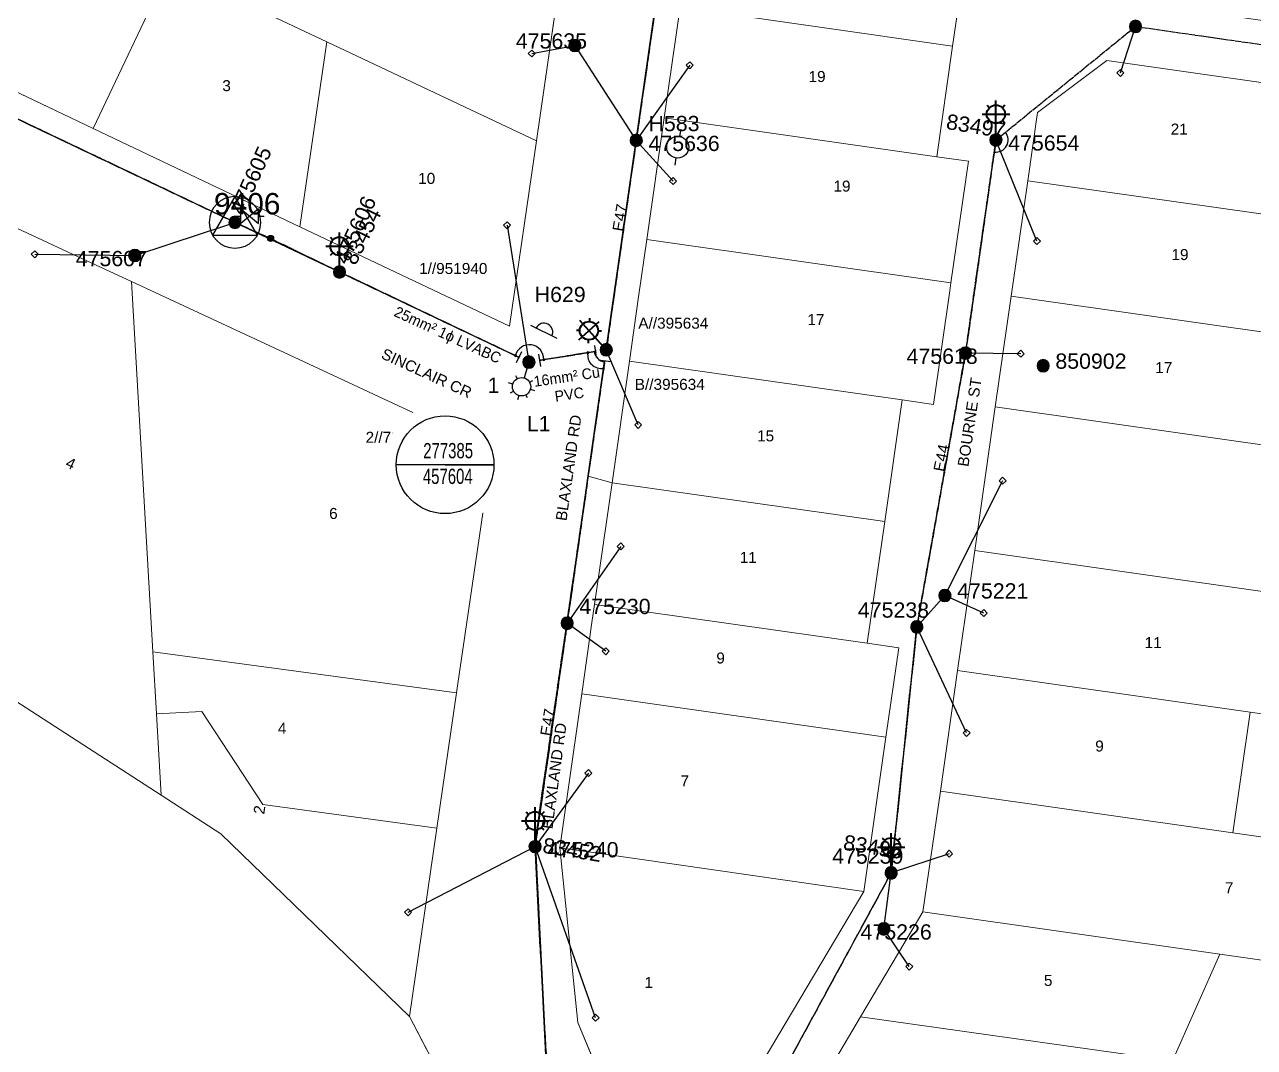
# Model space of a CAD drawing. Header units: metres. Extents: x 255732 to 259619, y 6266370 to 6267655.
# Drawn here: x 256740.3 to 256941.6, y 6267166.9 to 6267334.3 of the extents above; entities that cross this region are included whole.
import ezdxf
from ezdxf.enums import TextEntityAlignment as Align

# ---------------------------------------------------------------- set-up
doc = ezdxf.new("R2010")
doc.units = ezdxf.units.M
doc.linetypes.add('Cable Exist OH', pattern=[1, 1, 0])
doc.layers.get('0').update_dxf_attribs({"color": 6})
for name, color, linetype, lineweight in [('Cadastre Land Parcels_SP_EXT', 9, 'Continuous', 5), ('Cadastre Road Names_SP_HV_LV_SL_EXT', 9, 'Continuous', 5), ('Cadastre Roads_SP_EXT', 9, 'Continuous', 5)]:
    doc.layers.add(name, color=color, linetype=linetype, lineweight=lineweight)
for name, color, linetype in [('Equip_LV_EXT', 7, 'Continuous'), ('Equip_SP_HV_EXT', 7, 'Continuous'), ('Equip_SP_SL_EXT', 7, 'Continuous'), ('Equip_SP_SL_NEW', 2, 'Continuous'), ('Mains_HV_EXT', 7, 'Continuous'), ('Mains_LV_EXT', 7, 'Continuous'), ('Mains_SL_EXT', 7, 'Continuous'), ('Mains_SL_NEW', 2, 'Continuous'), ('Mains_SL_NEW_Hardwired', 2, 'Continuous'), ('Notes_SL_MISC', 7, 'Continuous'), ('OH_Details_SP_MISC', 7, 'Continuous'), ('Services_SP_EXT', 7, 'Continuous'), ('Sub_SP_TR_HV_LV_EXT', 7, 'Continuous'), ('SupportsOH_SP_TR_HV_LV_SL_EXT', 7, 'Continuous')]:
    doc.layers.add(name, color=color, linetype=linetype)
doc.layers.get('0').freeze()
doc.styles.add('iecARIAL', font='arial.ttf', dxfattribs={"height": 2})
doc.styles.add('POLE_LABEL', font='arial.ttf')
doc.styles.add('SL_LABEL', font='arial.ttf')
doc.styles.get("Standard").update_dxf_attribs({"font": 'arial.ttf'})

# ---------------------------------------------------------------- blocks, each defined once
blk = doc.blocks.new('SUB_POLE_EXT')
blk.add_wipeout([(0, 4.22), (0.42, 4.2), (0.83, 4.14), (1.21, 4.05), (1.62, 3.9), (1.99, 3.72), (2.35, 3.51), (2.68, 3.26), (2.99, 2.99), (3.28, 2.66), (3.52, 2.34), (3.76, 1.92), (3.9, 1.62), (4.04, 1.23), (4.18, 0.63), (4.22, 0), (4.18, -0.61), (4.06, -1.15), (3.9, -1.62), (3.58, -2.24), (3.22, -2.73), (2.97, -3.01), (2.68, -3.26), (2.36, -3.5), (2, -3.72), (1.64, -3.89), (1.25, -4.03), (0.82, -4.14), (0.42, -4.2), (0, -4.22), (-0.41, -4.2), (-0.8, -4.15), (-1.21, -4.05), (-1.62, -3.9), (-1.99, -3.73), (-2.35, -3.51), (-2.68, -3.26), (-2.96, -3.02), (-3.23, -2.72), (-3.51, -2.35), (-3.71, -2.01), (-3.91, -1.6), (-4.05, -1.21), (-4.16, -0.76), (-4.22, -0.14), (-4.21, 0.39), (-4.14, 0.83), (-4.03, 1.27), (-3.9, 1.63), (-3.71, 2.02), (-3.5, 2.37), (-3.28, 2.67), (-2.99, 2.99), (-2.68, 3.27), (-2.33, 3.52), (-1.98, 3.73), (-1.63, 3.9), (-1.2, 4.05), (-0.78, 4.15), (-0.4, 4.21)])
blk.add_line((2.16, 0.48), (2.16, 0.48, 0))
blk.add_lwpolyline([(-4.22, 0, 1), (4.22, 0, 1)], format="xyb", close=True)
blk.add_lwpolyline([(2.14, 0.52), (0, 4.22), (-3.66, -2.11), (3.66, -2.11)], close=True)
for tag, height, flags, p in [('ASSET_NUM', 3.5, 8, (2, 2)), ('STREET_CODE', 0.2, 9, (1.5, 0)), ('CONSTRUCTED_VOLTAGE', 0.2, 9, (1.5, -0.2)), ('OPERATING_VOLTAGE', 0.2, 9, (1.5, -0.6)), ('OPERATED_BY', 0.2, 9, (1.5, -0.8)), ('ORIENTATION', 0.2, 9, (1.5, -1.2)), ('OWNED_BY', 0.2, 9, (1.5, -1.4)), ('SECONDARY_VOLTAGE', 0.2, 9, (1.5, -1.6)), ('STATE', 0.2, 9, (1.5, -1.8)), ('SUBSTATION_TYPE', 0.2, 9, (1.5, -2)), ('NO_PHASES', 0.2, 9, (1.5, -0.4)), ('MAINTAINED_BY', 0.2, 9, (1.5, -1)), ('STREETNAME', 0.2, 9, (1.5, -2.8)), ('SUBURB', 0.2, 9, (1.5, -3)), ('Z', 0.2, 1, (1.5, -3.4)), ('USAGE', 0.2, 9, (1.5, -2.2)), ('LEGEND', 0.2, 9, (1.5, -2.4)), ('LOCATION', 0.2, 9, (1.5, -2.6)), ('NOTES', 0.2, 9, (1.5, -3.2))]:
    blk.add_attdef(tag, text='', height=height, dxfattribs=dict(flags=flags)).set_placement(p, align=Align.MIDDLE_LEFT)
blk = doc.blocks.new('LV_OH_LINKS_DISTFUSE_EXT')
for p, q in [((0, 0), (0.96, 0)), ((3.84, 0), (4.8, 0))]:
    blk.add_line(p, q)
blk.add_lwpolyline([(3.84, -1.2), (3.84, 1.2), (0.96, -1.2), (0.96, 1.2)], close=True)
at = {"flags": 9}
for tag, p in [('ACTUAL_STATUS', (0, 0)), ('CONSTRUCTED_VOLTAGE', (0, -0.2)), ('OPERATING_VOLTAGE', (0, -0.6)), ('ORIENTATION', (0, -0.8)), ('OWNED_BY', (0, -1)), ('STATE', (0, -1.2)), ('SWITCH_TYPE', (0, -1.4)), ('NO_PHASES', (0, -0.4)), ('USAGE', (0, -1.6)), ('NOTES', (0, -1.8))]:
    blk.add_attdef(tag, text='', height=0.2, dxfattribs=at).set_placement(p, align=Align.MIDDLE_LEFT)
at = {"flags": 1}
blk.add_attdef('Z', (0, 0), '', height=0.2, dxfattribs=at)
blk = doc.blocks.new('SL_LANTERN_EXT')
at = {"lineweight": 40}
for p, q in [((0, 1.97), (0, 6.47)), ((-2.25, 4.22), (2.25, 4.22)), ((-1.46, 5.68), (-1.06, 5.28)), ((1.46, 5.68), (1.06, 5.28)), ((-1.46, 2.76), (-1.06, 3.16)), ((0, 0), (0, 2.72)), ((1.46, 2.76), (1.06, 3.16))]:
    blk.add_line(p, q, dxfattribs=at)
blk.add_circle((0, 4.22), 1.5, dxfattribs=at)
at = {"style": 'iecARIAL', "flags": 8}
blk.add_attdef('ASSET_NUM', (1.5, 1.5), '', height=2.5, dxfattribs=at)
for tag, p, height, flags in [('OPERATING_VOLTAGE', (0.98, -1.65), 0.2, 9), ('ORIENTATION', (0.98, -1.85), 0.2, 9), ('OWNED_BY', (0.98, -2.05), 0.2, 9), ('CONSTRUCTED_VOLTAGE', (0.98, -0.65), 0.2, 9), ('CONTROL_TYPE', (0.98, -0.85), 0.2, 9), ('LANTERN_PURPOSE', (0.98, -1.05), 0.2, 9), ('LANTERN_TYPE', (0.98, -1.25), 0.2, 9), ('NO_PHASES', (0.98, -1.45), 0.2, 9), ('LNUMBER', (2.18, -3.25), 2.5, 8), ('STATE', (0.98, -2.25), 0.2, 9), ('USAGE', (0.98, -2.45), 0.2, 9), ('CEXIST', (0.98, -2.65), 0.2, 9), ('CNEW', (0.98, -2.85), 0.2, 9), ('CNUMBER', (0.98, -3.05), 0.2, 9), ('CREMOVE', (0.98, -3.25), 0.2, 9), ('CREPLACE', (0.98, -3.45), 0.2, 9), ('LKINGHEIGHT', (0.98, -3.65), 0.2, 9), ('LBRACKET', (0.98, -3.85), 0.2, 9), ('LBRACKETVOCAB', (0.98, -4.05), 0.2, 9), ('LCATEGORY', (0.98, -4.25), 0.2, 9), ('LCHARGE1', (0.98, -4.45), 0.2, 9), ('LCHARGE1PERCENT', (0.98, -4.65), 0.2, 9), ('LCHARGE2', (0.98, -4.85), 0.2, 9), ('LCHARGE2PERCENT', (0.98, -5.05), 0.2, 9), ('LCHARGE3', (0.98, -5.25), 0.2, 9), ('LCHARGE3PERCENT', (0.98, -5.45), 0.2, 9), ('LEXIST', (0.98, -5.65), 0.2, 9), ('LLAMP', (0.98, -5.85), 0.2, 9), ('LLAMPVOCAB', (0.98, -6.05), 0.2, 9), ('LMAST', (0.98, -6.25), 0.2, 9), ('LMASTVOCAB', (0.98, -6.45), 0.2, 9), ('LNEW', (0.98, -6.65), 0.2, 9), ('LANTNUMBER', (0.98, -6.85), 0.2, 9), ('LOUTREACH', (0.98, -7.25), 0.2, 9), ('LOUTREACHVOCAB', (0.98, -7.45), 0.2, 9), ('LRATECODE', (0.98, -7.65), 0.2, 9), ('LREMOVE', (0.98, -7.85), 0.2, 9), ('LREPLACE', (0.98, -8.05), 0.2, 9), ('STREETNAME', (0.98, -9.25), 0.2, 9), ('SUBURB', (0.98, -9.45), 0.2, 1), ('LTYPE', (0.98, -8.25), 0.2, 9), ('LTYPEVOCAB', (0.98, -8.45), 0.2, 9), ('LEGEND', (0.98, -8.65), 0.2, 9), ('LOCATION', (0.98, -8.85), 0.2, 9), ('NOTES', (0.98, -9.05), 0.2, 9)]:
    blk.add_attdef(tag, p, '', height=height, dxfattribs=dict(flags=flags))
blk = doc.blocks.new('CCP_EXT')
at = {"flags": 9}
for tag, p in [('STATE', (0, -1.8)), ('NOTES', (0, -2))]:
    blk.add_attdef(tag, text='', height=0.2, dxfattribs=at).set_placement(p, align=Align.MIDDLE_LEFT)
blk.add_wipeout([(0, 0.57), (0.57, 0), (0, -0.57), (-0.57, 0)])
blk.add_lwpolyline([(-0.57, 0), (0, 0.57), (0.57, 0), (0, -0.57), (-0.57, 0)])
at = {"flags": 1}
blk.add_attdef('Z', (0, 0), '', height=0.2, dxfattribs=at)
at = {"flags": 9}
for tag, p in [('CCP_TYPE', (0, 0)), ('CONSTRUCTED_VOLTAGE', (0, -0.2)), ('OPERATING_VOLTAGE', (0, -0.6)), ('ORIENTATION', (0, -0.8)), ('OWNED_BY', (0, -1)), ('NO_PHASES', (0, -0.4)), ('USAGE', (0, -1.2)), ('LEGEND', (0, -1.4)), ('LIFE_SUPPORT', (0, -1.6))]:
    blk.add_attdef(tag, text='', height=0.2, dxfattribs=at).set_placement(p, align=Align.MIDDLE_LEFT)
blk = doc.blocks.new('POLE_EXT')
blk.add_hatch(color=256).paths.add_polyline_path([(-1, 0, 1), (1, 0, 1)])
blk.add_lwpolyline([(-1, 0, 1), (1, 0, 1)], format="xyb", close=True)
for tag, height, flags, p in [('pNumber', 2.5, 8, (-17.84, 2.07)), ('OWNED_BY', 0.2, 9, (1.35, -0.4)), ('SPECIAL_USE', 0.2, 9, (1.35, -0.8)), ('STATE', 0.2, 9, (1.35, -1)), ('cLV', 0.2, 9, (1.35, -1.4)), ('hDepth', 0.2, 9, (1.35, -1.6)), ('hDia', 0.2, 9, (1.35, -1.8)), ('cHV', 0.2, 9, (1.35, -2)), ('PARENT', 0.2, 9, (1.35, -0.6)), ('USAGE', 0.2, 9, (1.35, -1.2)), ('cLinedev', 0.2, 9, (1.35, -3.4)), ('pExisting', 0.2, 9, (1.35, -3.8)), ('LBRACKET', 0.2, 9, (1.35, -2.2)), ('LExisting', 0.2, 9, (1.35, -2.4)), ('LANTNUMBER', 0.2, 9, (1.35, -2.6)), ('LOther', 0.2, 9, (1.35, -2.8)), ('LRemove', 0.2, 9, (1.35, -3)), ('LEGEND', 0.2, 9, (1.35, -3.2)), ('LOCATION', 0.2, 9, (1.35, -3.6)), ('PFNUMBER', 0.2, 9, (1.35, -4)), ('pFooting', 0.2, 9, (1.35, -4.4)), ('pNew', 0.2, 9, (1.35, -4.6)), ('pRelocate', 0.2, 9, (1.35, -5)), ('pRemove', 0.2, 9, (1.35, -5.2)), ('pReplace', 0.2, 9, (1.35, -5.4)), ('pStay', 0.2, 9, (1.35, -5.6)), ('pType', 0.2, 9, (1.35, -5.8)), ('cspan', 0.2, 9, (1.35, -6)), ('NEWPFNUMBER', 0.2, 9, (1.35, -4.2)), ('STREETNAME', 0.2, 9, (1.35, -6.2)), ('SUBURB', 0.2, 9, (1.35, -6.4)), ('OPERATED_BY', 0.2, 9, (1.36, -7.01)), ('NOTES', 0.2, 9, (1.35, -6.6)), ('MAINTAINED_BY', 0.2, 9, (1.36, -6.81))]:
    blk.add_attdef(tag, text='', height=height, dxfattribs=dict(flags=flags)).set_placement(p, align=Align.MIDDLE_LEFT)
at = {"style": 'POLE_LABEL'}
for tag, height, flags, p in [('ASSET_NUM', 2.5, 8, (2, 2)), ('STRUCTURE_PLANT_NUMBER', 0.2, 9, (1.35, 0.03)), ('STREET_CODE', 0.2, 9, (1.35, -0.2))]:
    blk.add_attdef(tag, text='', height=height, dxfattribs=dict(at, flags=flags)).set_placement(p, align=Align.MIDDLE_LEFT)
at = {"flags": 1}
blk.add_attdef('Z', (1.35, -7.33), '', height=0.2, dxfattribs=at)
blk = doc.blocks.new('HV_USL_CLOSED_EXT')
blk.add_line((2.4, 5.5), (-2.4, 5.5))
blk.add_lwpolyline([(1.44, 5.5, 0.414214), (0, 6.94, 0.414214), (-1.44, 5.5)], format="xyb")
for tag, height, flags, p in [('ASSET_NUM', 2.5, 8, (2, 2)), ('STREET_CODE', 0.2, 9, (1.5, 0)), ('ACTUAL_STATUS', 0.2, 9, (1.5, -0.2)), ('CONSTRUCTED_VOLTAGE', 0.2, 9, (1.5, -0.4)), ('OPERATING_VOLTAGE', 0.2, 9, (1.5, -0.8)), ('ORIENTATION', 0.2, 9, (1.5, -1)), ('OWNED_BY', 0.2, 9, (1.5, -1.2)), ('OPERATED_BY', 0.2, 9, (1.5, -1.4)), ('STATE', 0.2, 9, (1.5, -1.8)), ('SWITCH_TYPE', 0.2, 9, (1.5, -2)), ('NO_PHASES', 0.2, 9, (1.5, -0.6)), ('MAINTAINED_BY', 0.2, 9, (1.5, -1.6)), ('STREETNAME', 0.2, 9, (1.5, -2.8)), ('SUBURB', 0.2, 9, (1.5, -3)), ('Z', 0.2, 1, (1.5, -3.6)), ('USAGE', 0.2, 9, (1.5, -2.2)), ('LEGEND', 0.2, 9, (1.5, -2.4)), ('LOCATION', 0.2, 9, (1.5, -2.6)), ('NOTES', 0.2, 9, (1.5, -3.2)), ('LABEL_ALIGNMENT', 0.2, 9, (1.5, -3.4))]:
    blk.add_attdef(tag, text='', height=height, dxfattribs=dict(flags=flags)).set_placement(p, align=Align.MIDDLE_LEFT)
blk = doc.blocks.new('HV_ABS_OPEN_EXT')
for p, q in [((-3, 6.87), (-1.8, 6.87)), ((1.8, 6.87), (3, 6.87))]:
    blk.add_line(p, q)
blk.add_circle((0, 6.87), 1.8)
for tag, height, flags, p in [('ASSET_NUM', 2.5, 8, (2, 2)), ('STREET_CODE', 0.2, 9, (1.5, 0)), ('ACTUAL_STATUS', 0.2, 9, (1.5, -0.2)), ('CONSTRUCTED_VOLTAGE', 0.2, 9, (1.5, -0.4)), ('OPERATING_VOLTAGE', 0.2, 9, (1.5, -0.8)), ('ORIENTATION', 0.2, 9, (1.5, -1)), ('OWNED_BY', 0.2, 9, (1.5, -1.2)), ('STATE', 0.2, 9, (1.5, -1.4)), ('SWITCH_TYPE', 0.2, 9, (1.5, -1.6)), ('NO_PHASES', 0.2, 9, (1.5, -0.6)), ('USAGE', 0.2, 9, (1.5, -1.8)), ('LEGEND', 0.2, 9, (1.5, -2)), ('STREETNAME', 0.2, 9, (1.5, -2.4)), ('SUBURB', 0.2, 9, (1.5, -2.6)), ('OPERATED_BY', 0.2, 9, (1.5, -3.2)), ('Z', 0.2, 1, (1.5, -3.6)), ('LOCATION', 0.2, 9, (1.5, -2.2)), ('NOTES', 0.2, 9, (1.5, -2.8)), ('MAINTAINED_BY', 0.2, 9, (1.5, -3)), ('LABEL_ALIGNMENT', 0.2, 9, (1.5, -3.4))]:
    blk.add_attdef(tag, text='', height=height, dxfattribs=dict(flags=flags)).set_placement(p, align=Align.MIDDLE_LEFT)
blk = doc.blocks.new('CONNECTOR_NODE_EXT')
h = blk.add_hatch(color=256)
edge = h.paths.add_edge_path()
edge.add_arc((0, 0), 0.5, 0, 360)
blk.add_circle((0, 0), 0.5)
at = {"flags": 1}
blk.add_attdef('Z', (0, 0), '', height=0.2, dxfattribs=at)
at = {"flags": 9}
for tag, p in [('CONNECTOR_TYPE', (0, 0)), ('CONSTRUCTED_VOLTAGE', (0, -0.2)), ('OPERATING_VOLTAGE', (0, -0.6)), ('ORIENTATION', (0, -0.8)), ('SUBTYPE', (0, -1)), ('NO_PHASES', (0, -0.4)), ('USAGE', (0, -1.2)), ('NOTES', (0, -1.4))]:
    blk.add_attdef(tag, text='', height=0.2, dxfattribs=at).set_placement(p, align=Align.MIDDLE_LEFT)
blk = doc.blocks.new('SL_LANTERN_NEW')
blk.add_line((0, 0), (0, 0))
for tag, p, flags in [('Z', (0, 0), 1), ('OPERATED_BY', (0, -9.61), 9)]:
    blk.add_attdef(tag, p, '', height=0.2, dxfattribs=dict(flags=flags))
at = {"style": 'SL_LABEL', "flags": 9}
blk.add_attdef('STREET_CODE', text='', height=0.2, dxfattribs=at).set_placement((0, -0.2), align=Align.MIDDLE_LEFT)
for tag, height, flags, p in [('CONSTRUCTED_VOLTAGE', 0.2, 9, (0, -0.4)), ('CONTROL_TYPE', 0.2, 9, (0, -0.6)), ('OPERATING_VOLTAGE', 0.2, 9, (0, -1.4)), ('ORIENTATION', 0.2, 9, (0, -1.6)), ('OWNED_BY', 0.2, 9, (0, -1.8)), ('STATE', 0.2, 9, (0, -2)), ('LANTERN_PURPOSE', 0.2, 9, (0, -0.8)), ('LANTERN_TYPE', 0.2, 9, (0, -1)), ('NO_PHASES', 0.2, 9, (0, -1.2)), ('LNUMBER', 2.5, 8, (1.2, -2.8)), ('CEXIST', 0.2, 9, (0, -2.4)), ('CNEW', 0.2, 9, (0, -2.6)), ('CNUMBER', 0.2, 9, (0, -2.8)), ('CREMOVE', 0.2, 9, (0, -3)), ('CREPLACE', 0.2, 9, (0, -3.2)), ('USAGE', 0.2, 9, (0, -2.2)), ('LKINGHEIGHT', 0.2, 9, (0, -3.4)), ('LBRACKET', 0.2, 9, (0, -3.6)), ('LBRACKETVOCAB', 0.2, 9, (0, -3.8)), ('LCATEGORY', 0.2, 9, (0, -4)), ('LCHARGE1', 0.2, 9, (0, -4.2)), ('LCHARGE1PERCENT', 0.2, 9, (0, -4.4)), ('LCHARGE2', 0.2, 9, (0, -4.6)), ('LCHARGE2PERCENT', 0.2, 9, (0, -4.8)), ('LCHARGE3', 0.2, 9, (0, -5)), ('LCHARGE3PERCENT', 0.2, 9, (0, -5.2)), ('LEXIST', 0.2, 9, (0, -5.4)), ('LLAMP', 0.2, 9, (0, -5.6)), ('LLAMPVOCAB', 0.2, 9, (0, -5.8)), ('LMAST', 0.2, 9, (0, -6)), ('LMASTVOCAB', 0.2, 9, (0, -6.2)), ('LNEW', 0.2, 9, (0, -6.4)), ('LANTNUMBER', 0.2, 9, (0, -6.6)), ('LOUTREACH', 0.2, 9, (0, -7)), ('LOUTREACHVOCAB', 0.2, 9, (0, -7.2)), ('LRATECODE', 0.2, 9, (0, -7.4)), ('LREMOVE', 0.2, 9, (0, -7.6)), ('LREPLACE', 0.2, 9, (0, -7.8)), ('LTYPE', 0.2, 9, (0, -8)), ('SUBURB', 0.2, 9, (0, -8.6)), ('STREETNAME', 0.2, 9, (0, -8.8)), ('LTYPEVOCAB', 0.2, 9, (0, -8.2)), ('LEGEND', 0.2, 9, (0, -8.4)), ('LOCATION', 0.2, 9, (0, -9)), ('NOTES', 0.2, 9, (0, -9.2)), ('MAINTAINED_BY', 0.2, 9, (0, -9.86))]:
    blk.add_attdef(tag, text='', height=height, dxfattribs=dict(flags=flags)).set_placement(p, align=Align.MIDDLE_LEFT)
blk.add_wipeout([(0, 6.47), (1.46, 5.68), (2.25, 4.22), (1.46, 2.76), (0, 1.86), (-1.46, 2.76), (-2.25, 4.22), (-1.46, 5.68)])
for p, q in [((0, 5.72), (0, 6.47)), ((-2.25, 4.22), (-1.5, 4.22)), ((-1.46, 5.68), (-1.06, 5.28)), ((1.46, 5.68), (1.06, 5.28)), ((1.5, 4.22), (2.25, 4.22)), ((-1.46, 2.76), (-1.06, 3.16)), ((0, 0), (0, 2.72)), ((1.46, 2.76), (1.06, 3.16))]:
    blk.add_line(p, q)
blk.add_circle((0, 4.22), 1.5)
at = {"style": 'SL_LABEL', "flags": 8}
blk.add_attdef('ASSET_NUM', text='', height=2.5, dxfattribs=at).set_placement((2, 2), align=Align.MIDDLE_LEFT)
blk = doc.blocks.new('SLANTERN_NUM_NEW')
blk.add_wipeout([(-0.31, 10), (-0.94, 9.96), (-1.57, 9.88), (-2.18, 9.76), (-2.79, 9.61), (-3.39, 9.41), (-3.97, 9.18), (-4.54, 8.91), (-5.09, 8.61), (-5.62, 8.27), (-6.13, 7.91), (-6.62, 7.5), (-7.07, 7.07), (-7.5, 6.62), (-7.91, 6.13), (-8.27, 5.62), (-8.61, 5.09), (-8.91, 4.54), (-9.18, 3.97), (-9.41, 3.39), (-9.61, 2.79), (-9.76, 2.18), (-9.88, 1.57), (-9.96, 0.94), (-10, 0.31), (-10, -0.31), (-9.96, -0.94), (-9.88, -1.57), (-9.76, -2.18), (-9.61, -2.79), (-9.41, -3.39), (-9.18, -3.97), (-8.91, -4.54), (-8.61, -5.09), (-8.27, -5.62), (-7.91, -6.13), (-7.5, -6.62), (-7.07, -7.07), (-6.62, -7.5), (-6.13, -7.91), (-5.62, -8.27), (-5.09, -8.61), (-4.54, -8.91), (-3.97, -9.18), (-3.39, -9.41), (-2.79, -9.61), (-2.18, -9.76), (-1.57, -9.88), (-0.94, -9.96), (-0.31, -10), (0.31, -10), (0.94, -9.96), (1.57, -9.88), (2.18, -9.76), (2.79, -9.61), (3.39, -9.41), (3.97, -9.18), (4.54, -8.91), (5.09, -8.61), (5.62, -8.27), (6.13, -7.91), (6.62, -7.5), (7.07, -7.07), (7.5, -6.62), (7.91, -6.13), (8.27, -5.62), (8.61, -5.09), (8.91, -4.54), (9.18, -3.97), (9.41, -3.39), (9.61, -2.79), (9.76, -2.18), (9.88, -1.57), (9.96, -0.94), (10, -0.31), (10, 0.31), (9.96, 0.94), (9.88, 1.57), (9.76, 2.18), (9.61, 2.79), (9.41, 3.39), (9.18, 3.97), (8.91, 4.54), (8.61, 5.09), (8.27, 5.62), (7.91, 6.13), (7.5, 6.62), (7.07, 7.07), (6.62, 7.5), (6.13, 7.91), (5.62, 8.27), (5.09, 8.61), (4.54, 8.91), (3.97, 9.18), (3.39, 9.41), (2.79, 9.61), (2.18, 9.76), (1.57, 9.88), (0.94, 9.96), (0.31, 10)])
at = {"linetype": 'Continuous'}
blk.add_line((8, 0), (-8, 0), dxfattribs=at)
blk.add_line((0, 0), (8, 0))
blk.add_circle((0, 0), 8, dxfattribs=at)
at = {"width": 0.7}
for tag, p in [('SNUMBER', (0.51, 1.05)), ('CNUMBER', (0.44, -3.15))]:
    blk.add_attdef(tag, text='', height=2.5, dxfattribs=at).set_placement(p, align=Align.CENTER)
at = {"flags": 1}
blk.add_attdef('Z', (0, 0), '', height=0.2, dxfattribs=at)
blk = doc.blocks.new('End Shackle_NEW')
at = {"flags": 9}
for tag, p in [('STATE', (0, -1.2)), ('OPERATED_BY', (0, -2.01)), ('USAGE', (0, -1.4)), ('NOTES', (0, -1.6)), ('MAINTAINED_BY', (0, -1.81))]:
    blk.add_attdef(tag, text='', height=0.2, dxfattribs=at).set_placement(p, align=Align.MIDDLE_LEFT)
blk.add_wipeout([(-0.25, 0), (-0.25, 1.81), (0.25, 1.82), (0.25, 0)])
blk.add_line((1, 1.81), (-1, 1.81))
at = {"flags": 1}
blk.add_attdef('Z', (0, 0), '', height=0.2, dxfattribs=at)
at = {"flags": 9}
for tag, p in [('CONNECTOR_TYPE', (0, 0)), ('CONSTRUCTED_VOLTAGE', (0, -0.2)), ('OPERATING_VOLTAGE', (0, -0.6)), ('ORIENTATION', (0, -0.8)), ('OWNED_BY', (0, -1)), ('NO_PHASES', (0, -0.4))]:
    blk.add_attdef(tag, text='', height=0.2, dxfattribs=at).set_placement(p, align=Align.MIDDLE_LEFT)
blk = doc.blocks.new('BOND POINT')
blk.add_hatch(color=256).paths.add_polyline_path([(-1, 0, 1), (1, 0, 1)])
blk.add_lwpolyline([(-1, 0, 1), (1, 0, 1)], format="xyb", close=True)

msp = doc.modelspace()

# ---------------------------------------------------------------- linework, layer by layer
at = {"layer": 'Cadastre Land Parcels_SP_EXT', "linetype": 'Continuous'}
for points in [[(256775.74, 6267368.27), (256748.17, 6267381.34), (256724, 6267330.41), (256745.37, 6267320.25), (256751.53, 6267317.32), (256764.03, 6267343.63), (256771.69, 6267359.75), (256775.74, 6267368.27)], [(256827.9, 6267341.72), (256771.69, 6267359.75), (256764.03, 6267343.63), (256789.76, 6267331.48), (256824.1, 6267315.3), (256827.9, 6267341.72)], [(256899.69, 6267346.38), (256899.91, 6267348.14), (256866.45, 6267352.91), (256850.21, 6267355.24), (256847.61, 6267337.14), (256892.21, 6267330.78), (256894.56, 6267347.11), (256899.69, 6267346.38)], [(256892.21, 6267330.78), (256847.61, 6267337.14), (256845.02, 6267319.05), (256889.62, 6267312.69), (256892.21, 6267330.78)], [(256819.68, 6267284.94), (256824.1, 6267315.3), (256789.76, 6267331.48), (256785.39, 6267301.22), (256819.68, 6267284.94)], [(256957.21, 6267322.77), (256917.46, 6267328.43), (256906.09, 6267319.94), (256904.52, 6267308.74), (256954.24, 6267301.69), (256957.21, 6267322.77)], [(256894.78, 6267311.95), (256889.62, 6267312.69), (256845.02, 6267319.05), (256842.16, 6267299.16), (256891.93, 6267292.04), (256894.78, 6267311.95)], [(256954.24, 6267301.69), (256904.52, 6267308.74), (256901.78, 6267289.88), (256951.54, 6267282.79), (256954.24, 6267301.69)], [(256757.82, 6267292.26), (256749.11, 6267296.31), (256739.14, 6267300.94), (256726.22, 6267307.05), (256716.73, 6267237.87), (256762.66, 6267208.19), (256761.89, 6267221.53), (256761.3, 6267231.69), (256757.82, 6267292.26)], [(256891.93, 6267292.04), (256842.16, 6267299.16), (256840.81, 6267289.77), (256839.31, 6267279.25), (256883.93, 6267272.88), (256889.09, 6267272.14), (256891.75, 6267290.75), (256891.93, 6267292.04)], [(256816.84, 6267264.76), (256782.79, 6267280.65), (256757.82, 6267292.26), (256761.3, 6267231.69), (256811.02, 6267224.98), (256811.18, 6267226.09), (256816.84, 6267264.76)], [(256951.54, 6267282.79), (256901.78, 6267289.88), (256899.19, 6267271.78), (256948.96, 6267264.67), (256951.54, 6267282.79)], [(256883.93, 6267272.88), (256839.31, 6267279.25), (256836.46, 6267259.34), (256881.12, 6267252.97), (256883.93, 6267272.88)], [(256993.16, 6267245.33), (256995.02, 6267258.12), (256948.96, 6267264.67), (256899.19, 6267271.78), (256895.83, 6267248.24), (256945.6, 6267241.14), (256991.6, 6267234.58), (256993.16, 6267245.33)], [(256881.12, 6267252.97), (256836.46, 6267259.34), (256833.61, 6267239.44), (256878.24, 6267233.07), (256881.12, 6267252.97)], [(256945.6, 6267241.14), (256895.83, 6267248.24), (256893.03, 6267228.64), (256940.9, 6267221.81), (256942.8, 6267221.53), (256945.6, 6267241.14)], [(256878.24, 6267233.07), (256833.61, 6267239.44), (256833.18, 6267236.45), (256831.52, 6267224.8), (256833.49, 6267224.52), (256881.3, 6267217.7), (256883.4, 6267232.33), (256878.24, 6267233.07)], [(256811.02, 6267224.98), (256761.3, 6267231.69), (256761.89, 6267221.53), (256769.33, 6267221.92), (256779.29, 6267206.66), (256807.79, 6267202.8), (256811.02, 6267224.98)], [(256940.9, 6267221.81), (256893.03, 6267228.64), (256890.2, 6267208.89), (256938.08, 6267202.04), (256940.9, 6267221.81)], [(256834.15, 6267198.72), (256877.68, 6267192.46), (256881.3, 6267217.7), (256833.49, 6267224.52), (256831.52, 6267224.8), (256827.91, 6267199.62), (256834.15, 6267198.72)], [(256807.79, 6267202.8), (256779.29, 6267206.66), (256769.33, 6267221.92), (256761.89, 6267221.53), (256762.66, 6267208.19), (256772.45, 6267201.9), (256803.32, 6267172.01), (256807.79, 6267202.8)], [(256942.8, 6267221.53), (256940.9, 6267221.81), (256938.08, 6267202.04), (256985.95, 6267195.23), (256988.78, 6267214.97), (256942.8, 6267221.53)], [(256938.08, 6267202.04), (256890.2, 6267208.89), (256887.34, 6267189.14), (256935.95, 6267182.19), (256983.07, 6267175.47), (256985.95, 6267195.23), (256938.08, 6267202.04)], [(256834.15, 6267198.72), (256827.91, 6267199.62), (256830.87, 6267171.02), (256835.11, 6267160.82), (256844.88, 6267137.29), (256877.68, 6267192.46), (256834.15, 6267198.72)], [(256935.95, 6267182.19), (256887.34, 6267189.14), (256877.11, 6267171.92), (256928.2, 6267164.75), (256935.95, 6267182.19)], [(256983.07, 6267175.47), (256935.95, 6267182.19), (256928.2, 6267164.75), (256877.11, 6267171.92), (256866.26, 6267153.55), (256977.63, 6267137.64), (256983.07, 6267175.47)]]:
    msp.add_lwpolyline(points, close=True, dxfattribs=at)
msp.add_lwpolyline([(256824.04, 6267132.32), (256803.32, 6267172.01), (256772.45, 6267201.9), (256762.66, 6267208.19), (256716.73, 6267237.87)], dxfattribs=at)
at = {"layer": 'Cadastre Roads_SP_EXT', "linetype": 'Continuous'}
for p, q in [((256745.37, 6267320.25), (256724, 6267330.41)), ((256751.53, 6267317.32), (256745.37, 6267320.25)), ((256840.81, 6267289.77), (256842.16, 6267299.16)), ((256749.11, 6267296.31), (256757.82, 6267292.26)), ((256757.82, 6267292.26), (256782.79, 6267280.65)), ((256839.31, 6267279.25), (256840.81, 6267289.77)), ((256782.79, 6267280.65), (256816.84, 6267264.76)), ((256816.84, 6267264.76), (256811.18, 6267226.09)), ((256836.46, 6267259.34), (256832.58, 6267260.42)), ((256832.58, 6267260.42), (256832.58, 6267260.42)), ((256833.18, 6267236.45), (256833.61, 6267239.44)), ((256831.52, 6267224.8), (256833.18, 6267236.45)), ((256811.18, 6267226.09), (256811.02, 6267224.98)), ((256811.02, 6267224.98), (256807.79, 6267202.8)), ((256830.87, 6267171.02), (256827.91, 6267199.62)), ((256803.32, 6267172.01), (256824.04, 6267132.32))]:
    msp.add_line(p, q, dxfattribs=at)
at = {"layer": 'Mains_HV_EXT', "linetype": 'Cable Exist OH'}
for points in [[(256840.43, 6267315.37), (256835.52, 6267281.1)], [(256822.86, 6267279.09), (256835.52, 6267281.1)]]:
    msp.add_lwpolyline(points, dxfattribs=at)
at = {"layer": 'Mains_LV_EXT', "linetype": 'Cable Exist OH'}
for points in [[(256840.43, 6267315.37), (256846.22, 6267355.7)], [(256922.13, 6267334.01), (256970.51, 6267327.08)], [(256835.52, 6267281.1), (256840.43, 6267315.37)], [(256894.32, 6267280.55), (256899.3, 6267315.43)], [(256822.86, 6267279.09), (256835.52, 6267281.1)], [(256835.52, 6267281.1), (256829.12, 6267236.35)], [(256886.35, 6267235.76), (256894.32, 6267280.55)], [(256829.12, 6267236.35), (256823.87, 6267199.79)], [(256882.15, 6267195.5), (256886.35, 6267235.76)], [(256823.87, 6267199.79), (256827.23, 6267134.99)], [(256861.5, 6267157.51), (256882.15, 6267195.5)]]:
    msp.add_lwpolyline(points, dxfattribs=at)
at = {"layer": 'Mains_LV_EXT', "linetype": 'Continuous'}
for points in [[(256899.01, 6267313.46, 0.68728), (256900.85, 6267316.7)], [(256833.54, 6267280.79, 0.325049), (256835.24, 6267279.12)]]:
    msp.add_lwpolyline(points, format="xyb", dxfattribs=at)
at = {"layer": 'Mains_SL_EXT', "color": 7, "linetype": 'Cable Exist OH'}
msp.add_lwpolyline([(256835.52, 6267281.1), (256835.52, 6267281.1)], dxfattribs=at)
at = {"layer": 'Mains_SL_EXT', "linetype": 'Cable Exist OH'}
for points in [[(256827.23, 6267134.99), (256823.87, 6267199.79)], [(256882.15, 6267195.5), (256861.5, 6267157.51), (256842.02, 6267120.18)]]:
    msp.add_lwpolyline(points, dxfattribs=at)
at = {"layer": 'Mains_SL_NEW_Hardwired', "color": 7, "linetype": 'Continuous'}
msp.add_arc((256834.68, 6267280.25), 2.21, 170.1692, 280.7324, dxfattribs=at).dxf.unprotected_set("ltscale", 0)
at = {"layer": 'Services_SP_EXT'}
msp.add_lwpolyline([(256890.95, 6267240.89), (256886.35, 6267235.76)], dxfattribs=at)

# ---------------------------------------------------------------- block references
at = {"layer": 'Equip_SP_HV_EXT'}
ref = msp.add_blockref('HV_ABS_OPEN_EXT', (256840.43, 6267315.37), dxfattribs=dict(at, rotation=260.6685652394473))
ref.add_attrib('ASSET_NUM', 'H583', dxfattribs={"layer": '0', "height": 2.5}).set_placement((256842.43, 6267316.12), align=Align.BOTTOM_LEFT)
ref = msp.add_blockref('HV_USL_CLOSED_EXT', (256822.86, 6267279.09), dxfattribs=dict(at, rotation=333.378789288791))
ref.add_attrib('ASSET_NUM', 'H629', dxfattribs={"layer": '0', "height": 2.5}).set_placement((256832.15, 6267291.4), align=Align.TOP_RIGHT)
at = {"layer": 'Equip_SP_SL_EXT'}
ref = msp.add_blockref('SL_LANTERN_EXT', (256899.3, 6267315.43), dxfattribs=at)
ref.add_attrib('ASSET_NUM', '83497', dxfattribs={"layer": '0', "height": 2.5, "rotation": 350.7625, "style": 'iecARIAL'}).set_placement((256900.8, 6267316.93), align=Align.MIDDLE_RIGHT)
ref = msp.add_blockref('SL_LANTERN_EXT', (256791.85, 6267293.82), dxfattribs=at)
ref.add_attrib('ASSET_NUM', '83454', dxfattribs={"layer": '0', "height": 2.5, "rotation": 63.5208, "style": 'iecARIAL'}).set_placement((256793.35, 6267295.32), align=Align.MIDDLE_LEFT)
at = {"layer": 'Equip_SP_SL_EXT', "rotation": 42.17852916613925}
msp.add_blockref('SL_LANTERN_EXT', (256835.52, 6267281.1), dxfattribs=at)
at = {"layer": 'Equip_SP_SL_EXT'}
ref = msp.add_blockref('SL_LANTERN_EXT', (256823.87, 6267199.79), dxfattribs=at)
ref.add_attrib('ASSET_NUM', '83452', dxfattribs={"layer": '0', "height": 2.5, "rotation": 350.7056, "style": 'iecARIAL'}).set_placement((256825.37, 6267201.29), align=Align.TOP_LEFT)
ref = msp.add_blockref('SL_LANTERN_EXT', (256882.15, 6267195.5), dxfattribs=at)
ref.add_attrib('ASSET_NUM', '83496', dxfattribs={"layer": '0', "height": 2.5, "rotation": 350.7056, "style": 'iecARIAL'}).set_placement((256883.65, 6267197), align=Align.BOTTOM_RIGHT)
at = {"layer": 'Mains_SL_NEW_Hardwired', "color": 7, "linetype": 'Continuous', "xscale": 0.15, "yscale": 0.15, "zscale": 0.15}
for p in [(256832.5, 6267280.62), (256835.09, 6267278.08)]:
    msp.add_blockref('BOND POINT', p, dxfattribs=at).dxf.unprotected_set("ltscale", 0)
at = {"layer": 'Sub_SP_TR_HV_LV_EXT'}
ref = msp.add_blockref('SUB_POLE_EXT', (256774.75, 6267301.95), dxfattribs=at)
ref.add_attrib('ASSET_NUM', '9406', dxfattribs={"layer": '0', "height": 3.5}).set_placement((256776.75, 6267302.2), align=Align.BOTTOM_CENTER)
at = {"layer": 'SupportsOH_SP_TR_HV_LV_SL_EXT'}
ref = msp.add_blockref('POLE_EXT', (256922.13, 6267334.01), dxfattribs=at)
ref.add_attrib('ASSET_NUM', '475653', dxfattribs={"layer": '0', "height": 2.5, "style": 'POLE_LABEL'}).set_placement((256924.13, 6267334.76), align=Align.BOTTOM_CENTER)
ref = msp.add_blockref('POLE_EXT', (256840.43, 6267315.37), dxfattribs=at)
ref.add_attrib('ASSET_NUM', '475636', dxfattribs={"layer": '0', "height": 2.5, "style": 'POLE_LABEL'}).set_placement((256842.43, 6267316.12), align=Align.TOP_LEFT)
ref = msp.add_blockref('POLE_EXT', (256899.3, 6267315.43), dxfattribs=at)
ref.add_attrib('ASSET_NUM', '475654', dxfattribs={"layer": '0', "height": 2.5, "style": 'POLE_LABEL'}).set_placement((256901.3, 6267316.19), align=Align.TOP_LEFT)
ref = msp.add_blockref('POLE_EXT', (256791.85, 6267293.82), dxfattribs=at)
ref.add_attrib('ASSET_NUM', '475606', dxfattribs={"layer": '0', "height": 2.5, "rotation": 65.7349, "style": 'POLE_LABEL'}).set_placement((256793.85, 6267294.57), align=Align.BOTTOM_LEFT)
ref = msp.add_blockref('POLE_EXT', (256758.34, 6267296.52), dxfattribs=at)
ref.add_attrib('ASSET_NUM', '475607', dxfattribs={"layer": '0', "height": 2.5, "style": 'POLE_LABEL'}).set_placement((256760.34, 6267297.27), align=Align.TOP_RIGHT)
ref = msp.add_blockref('POLE_EXT', (256894.32, 6267280.55), dxfattribs=at)
ref.add_attrib('ASSET_NUM', '475618', dxfattribs={"layer": '0', "height": 2.5, "rotation": 0.026, "style": 'POLE_LABEL'}).set_placement((256896.32, 6267281.3), align=Align.TOP_RIGHT)
ref = msp.add_blockref('POLE_EXT', (256907.02, 6267278.49), dxfattribs=at)
ref.add_attrib('ASSET_NUM', '850902', dxfattribs={"layer": '0', "height": 2.5, "style": 'POLE_LABEL'}).set_placement((256909.02, 6267279.24), align=Align.MIDDLE_LEFT)
ref = msp.add_blockref('POLE_EXT', (256890.95, 6267240.89), dxfattribs=at)
ref.add_attrib('ASSET_NUM', '475221', dxfattribs={"layer": '0', "height": 2.5, "style": 'POLE_LABEL'}).set_placement((256892.95, 6267241.64), align=Align.MIDDLE_LEFT)
ref = msp.add_blockref('POLE_EXT', (256829.12, 6267236.35), dxfattribs=at)
ref.add_attrib('ASSET_NUM', '475230', dxfattribs={"layer": '0', "height": 2.5, "style": 'POLE_LABEL'}).set_placement((256831.12, 6267237.1), align=Align.BOTTOM_LEFT)
ref = msp.add_blockref('POLE_EXT', (256886.35, 6267235.76), dxfattribs=dict(at, rotation=359.9747898570142))
ref.add_attrib('ASSET_NUM', '475238', dxfattribs={"layer": '0', "height": 2.5, "style": 'POLE_LABEL'}).set_placement((256888.35, 6267236.51), align=Align.BOTTOM_RIGHT)
ref = msp.add_blockref('POLE_EXT', (256823.87, 6267199.79), dxfattribs=at)
ref.add_attrib('ASSET_NUM', '475240', dxfattribs={"layer": '0', "height": 2.5, "style": 'POLE_LABEL'}).set_placement((256825.88, 6267200.54), align=Align.TOP_LEFT)
ref = msp.add_blockref('POLE_EXT', (256882.15, 6267195.5), dxfattribs=dict(at, rotation=0.02521014298575611))
ref.add_attrib('ASSET_NUM', '475239', dxfattribs={"layer": '0', "height": 2.5, "rotation": 0.0397, "style": 'POLE_LABEL'}).set_placement((256884.15, 6267196.25), align=Align.BOTTOM_RIGHT)
ref = msp.add_blockref('POLE_EXT', (256880.97, 6267186.33), dxfattribs=at)
ref.add_attrib('ASSET_NUM', '475226', dxfattribs={"layer": '0', "height": 2.5, "style": 'POLE_LABEL'}).set_placement((256882.97, 6267187.08), align=Align.TOP_CENTER)

# ---------------------------------------------------------------- texts
at = {"layer": 'Cadastre Land Parcels_SP_EXT'}
for s, p in [('19', (256868.62, 6267324.91)), ('3', (256772.68, 6267323.42)), ('21', (256927.9, 6267316.31)), ('10', (256804.73, 6267308.24)), ('19', (256872.7, 6267306.98)), ('19', (256928.02, 6267295.78)), ('1//951940', (256804.88, 6267293.5)), ('A//395634', (256840.76, 6267284.55)), ('17', (256868.43, 6267285.14)), ('17', (256925.37, 6267277.28)), ('B//395634', (256840.18, 6267274.54)), ('2//789000', (256796.13, 6267265.88)), ('15', (256860.2, 6267266.11)), ('6', (256790.16, 6267253.41)), ('11', (256857.36, 6267246.21)), ('11', (256923.63, 6267232.27)), ('9', (256853.53, 6267229.76)), ('4', (256781.77, 6267218.26)), ('9', (256915.55, 6267215.35)), ('7', (256847.67, 6267209.64)), ('7', (256936.76, 6267192.16)), ('1', (256841.77, 6267176.66)), ('5', (256907.15, 6267177))]:
    msp.add_text(s, height=1.8, dxfattribs=at).set_placement(p)
for s, rotation, p in [('4', 335.0794, (256746.86, 6267261.98)), ('2', 81.7235, (256779.53, 6267205))]:
    msp.add_text(s, height=1.8, rotation=rotation, dxfattribs=at).set_placement(p)
at = {"layer": 'Cadastre Road Names_SP_HV_LV_SL_EXT'}
for s, rotation, p in [('SINCLAIR CR', 335.3382, (256798.51, 6267279.78)), ('BLAXLAND RD', 81.835, (256829, 6267253.01))]:
    msp.add_text(s, height=1.8, rotation=rotation, dxfattribs=at).set_placement(p)
at = {"layer": 'Cadastre Roads_SP_EXT'}
for s, rotation, p in [('BOURNE ST', 81.4579, (256894.78, 6267261.87)), ('BLAXLAND RD', 82.3029, (256826.7, 6267202.59))]:
    msp.add_text(s, height=1.8, rotation=rotation, dxfattribs=at).set_placement(p)
at = {"layer": 'Mains_LV_EXT'}
for s, rotation, p in [('E47', 80.7553, (256838.28, 6267300.37)), ('E44', 78.9068, (256890.81, 6267261.04)), ('E47', 80.7667, (256826.46, 6267217.79))]:
    msp.add_text(s, height=1.8, rotation=rotation, dxfattribs=at).set_placement(p)

# ---------------------------------------------------------------- next in the draw order: linework, layer by layer
at = {"layer": 'Cadastre Land Parcels_SP_EXT', "linetype": 'Continuous'}
msp.add_lwpolyline([(256789.76, 6267331.48), (256764.03, 6267343.63), (256751.53, 6267317.32), (256785.39, 6267301.22), (256789.76, 6267331.48)], close=True, dxfattribs=at)
at = {"layer": 'Cadastre Roads_SP_EXT', "linetype": 'Continuous'}
msp.add_line((256785.39, 6267301.22), (256751.53, 6267317.32), dxfattribs=at)
at = {"layer": 'Mains_HV_EXT', "linetype": 'Cable Exist OH'}
msp.add_lwpolyline([(256472.74, 6267445.42), (256774.75, 6267301.95)], dxfattribs=at)
at = {"layer": 'Mains_LV_EXT', "linetype": 'Cable Exist OH'}
for points in [[(256724.56, 6267325.81), (256774.75, 6267301.95), (256774.75, 6267301.95), (256780.58, 6267299.32)], [(256774.75, 6267301.95), (256780.58, 6267299.32)], [(256780.58, 6267299.32), (256791.85, 6267293.82), (256822.86, 6267279.09)]]:
    msp.add_lwpolyline(points, dxfattribs=at)

# ---------------------------------------------------------------- next in the draw order: block references
at = {"layer": 'Equip_LV_EXT'}
for name, p in [('LV_OH_LINKS_DISTFUSE_EXT', (256774.75, 6267302.95)), ('CONNECTOR_NODE_EXT', (256780.58, 6267299.32))]:
    msp.add_blockref(name, p, dxfattribs=at)
at = {"layer": 'Services_SP_EXT'}
for p in [(256823.31, 6267329.58), (256849.18, 6267327.66), (256919.66, 6267326.41), (256846.45, 6267308.7), (256819.28, 6267301.47), (256906.01, 6267298.89), (256741.97, 6267296.72), (256903.36, 6267280.46), (256840.74, 6267268.79), (256900.39, 6267259.66), (256837.89, 6267248.91), (256897.29, 6267238), (256835.44, 6267231.76), (256894.49, 6267218.4), (256832.59, 6267211.84), (256891.64, 6267198.62), (256803.09, 6267189.06), (256885.12, 6267180.15), (256833.77, 6267171.79)]:
    msp.add_blockref('CCP_EXT', p, dxfattribs=at)
at = {"layer": 'SupportsOH_SP_TR_HV_LV_SL_EXT'}
ref = msp.add_blockref('POLE_EXT', (256774.75, 6267301.95), dxfattribs=at)
ref.add_attrib('ASSET_NUM', '475605', dxfattribs={"layer": '0', "height": 2.5, "rotation": 65.7557, "style": 'POLE_LABEL'}).set_placement((256776.75, 6267302.7), align=Align.BOTTOM_LEFT)

# ---------------------------------------------------------------- next in the draw order: linework, layer by layer
at = {"layer": 'Cadastre Roads_SP_EXT', "linetype": 'Continuous'}
for p, q in [((256827.9, 6267341.72), (256824.1, 6267315.3)), ((256845.02, 6267319.05), (256847.61, 6267337.14)), ((256842.16, 6267299.16), (256845.02, 6267319.05)), ((256824.1, 6267315.3), (256819.68, 6267284.94)), ((256739.14, 6267300.94), (256749.11, 6267296.31)), ((256819.68, 6267284.94), (256785.39, 6267301.22)), ((256833.61, 6267239.44), (256836.46, 6267259.34)), ((256827.91, 6267199.62), (256831.52, 6267224.8)), ((256807.79, 6267202.8), (256803.32, 6267172.01)), ((256835.11, 6267160.82), (256830.87, 6267171.02))]:
    msp.add_line(p, q, dxfattribs=at)
for points in [[(256945.62, 6267334.61), (256925.71, 6267337.45), (256898.96, 6267341.26), (256899.69, 6267346.38), (256894.56, 6267347.11), (256892.21, 6267330.78), (256889.62, 6267312.69), (256894.78, 6267311.95), (256891.93, 6267292.04), (256891.75, 6267290.75), (256889.09, 6267272.14), (256883.93, 6267272.88), (256881.12, 6267252.97), (256878.24, 6267233.07), (256883.4, 6267232.33), (256881.3, 6267217.7), (256877.68, 6267192.46), (256844.88, 6267137.29)], [(256866.26, 6267153.55), (256877.11, 6267171.92), (256887.34, 6267189.14), (256890.2, 6267208.89), (256893.03, 6267228.64), (256895.83, 6267248.24), (256899.19, 6267271.78), (256901.78, 6267289.88), (256904.52, 6267308.74), (256906.09, 6267319.94), (256917.46, 6267328.43), (256957.21, 6267322.77)]]:
    msp.add_lwpolyline(points, dxfattribs=at)
at = {"layer": 'Mains_HV_EXT', "linetype": 'Cable Exist OH'}
for points in [[(256852.62, 6267400.16), (256840.43, 6267315.37)], [(256774.75, 6267301.95), (256787.37, 6267296.02), (256822.86, 6267279.09)], [(256835.52, 6267281.1), (256823.86, 6267200.79), (256827.23, 6267134.99)]]:
    msp.add_lwpolyline(points, dxfattribs=at)
at = {"layer": 'Mains_LV_EXT', "linetype": 'Cable Exist OH'}
msp.add_lwpolyline([(256899.3, 6267315.43), (256922.13, 6267334.01)], dxfattribs=at)
at = {"layer": 'Mains_SL_EXT', "linetype": 'Cable Exist OH'}
for points in [[(256791.85, 6267293.82), (256774.75, 6267301.95), (256724.56, 6267325.81), (256669.03, 6267352.18)], [(256899.3, 6267315.43), (256894.32, 6267280.55), (256886.35, 6267235.76), (256882.15, 6267195.5)]]:
    msp.add_lwpolyline(points, dxfattribs=at)
at = {"layer": 'OH_Details_SP_MISC', "color": 7, "linetype": 'Continuous', "flags": 128}
for points in [[(256835.52, 6267281.1), (256840.43, 6267315.37), (256846.22, 6267355.7)], [(256823.87, 6267199.79), (256829.12, 6267236.35), (256835.52, 6267281.1), (256822.86, 6267279.09), (256791.85, 6267293.82), (256774.75, 6267301.95)]]:
    msp.add_lwpolyline(points, dxfattribs=at)
at = {"layer": 'Services_SP_EXT'}
for points in [[(256919.66, 6267326.41), (256922.13, 6267334.01)], [(256823.31, 6267329.58), (256830.37, 6267330.88), (256840.43, 6267315.37)], [(256849.18, 6267327.66), (256840.43, 6267315.37)], [(256846.45, 6267308.7), (256840.43, 6267315.37)], [(256906.01, 6267298.89), (256899.3, 6267315.43)], [(256741.97, 6267296.72), (256758.34, 6267296.52), (256774.75, 6267301.95)], [(256819.28, 6267301.47), (256822.86, 6267279.09)], [(256840.74, 6267268.79), (256835.52, 6267281.1)], [(256903.36, 6267280.46), (256894.32, 6267280.55)], [(256900.39, 6267259.66), (256890.95, 6267240.89)], [(256837.89, 6267248.91), (256829.12, 6267236.35)], [(256897.29, 6267238), (256890.95, 6267240.89)], [(256835.44, 6267231.76), (256829.12, 6267236.35)], [(256894.49, 6267218.4), (256886.35, 6267235.76)], [(256832.59, 6267211.84), (256823.87, 6267199.79)], [(256803.09, 6267189.06), (256823.87, 6267199.79)], [(256833.77, 6267171.79), (256823.87, 6267199.79)], [(256891.64, 6267198.62), (256882.15, 6267195.5)], [(256885.12, 6267180.15), (256880.97, 6267186.33), (256882.15, 6267195.5)]]:
    msp.add_lwpolyline(points, dxfattribs=at)

# ---------------------------------------------------------------- next in the draw order: block references
at = {"layer": 'SupportsOH_SP_TR_HV_LV_SL_EXT'}
ref = msp.add_blockref('POLE_EXT', (256830.37, 6267330.88), dxfattribs=at)
ref.add_attrib('ASSET_NUM', '475635', dxfattribs={"layer": '0', "height": 2.5, "style": 'POLE_LABEL'}).set_placement((256832.37, 6267331.63), align=Align.MIDDLE_RIGHT)

# ---------------------------------------------------------------- next in the draw order: block references
at = {"layer": 'Equip_SP_SL_NEW', "linetype": 'Continuous'}
ref = msp.add_blockref('SL_LANTERN_NEW', (256822.86, 6267279.09), dxfattribs=dict(at, rotation=163.3824326354793))
ref.add_attrib('LNUMBER', 'L1', dxfattribs={"layer": '0', "height": 2.5}).set_placement((256822.51, 6267269.01), align=Align.MIDDLE_LEFT)

# ---------------------------------------------------------------- next in the draw order: linework, layer by layer
at = {"layer": 'Mains_SL_EXT', "color": 7, "linetype": 'Cable Exist OH'}
for points in [[(256822.86, 6267279.09), (256791.85, 6267293.82)], [(256835.52, 6267281.1), (256822.86, 6267279.09)], [(256823.87, 6267199.79), (256829.12, 6267236.35), (256835.52, 6267281.1)]]:
    msp.add_lwpolyline(points, dxfattribs=at)
at = {"layer": 'Mains_SL_NEW_Hardwired', "color": 7, "linetype": 'Continuous'}
msp.add_arc((256822.93, 6267279.54), 2.37, 358.544, 165.0993, dxfattribs=at).dxf.unprotected_set("ltscale", 0)

# ---------------------------------------------------------------- next in the draw order: block references
at = {"layer": 'Mains_SL_NEW_Hardwired', "color": 7, "linetype": 'Continuous', "xscale": 0.15, "yscale": 0.15, "zscale": 0.15}
for p in [(256820.64, 6267280.15), (256825.3, 6267279.48)]:
    msp.add_blockref('BOND POINT', p, dxfattribs=at).dxf.unprotected_set("ltscale", 0)
at = {"layer": 'Notes_SL_MISC'}
ref = msp.add_blockref('SLANTERN_NUM_NEW', (256809.14, 6267262.29), dxfattribs=at)
ref.add_attrib('SNUMBER', '277385', dxfattribs={"layer": '0', "height": 2.5, "width": 0.7}).set_placement((256809.64, 6267263.34), align=Align.CENTER)
ref.add_attrib('CNUMBER', '457604', dxfattribs={"height": 2.5, "width": 0.7}).set_placement((256809.58, 6267259.14), align=Align.CENTER)

# ---------------------------------------------------------------- next in the draw order: texts
at = {"layer": 'Notes_SL_MISC', "char_height": 1.75, "attachment_point": 5, "style": 'iecARIAL'}
for s, insert, width, rotation in [('{\\fStylus BT|b0|i0|c0|p34;25mm² 1\\fISOCPEUR|b0|i0|c0|p34;ɸ\\fStylus BT|b0|i0|c0|p34; LVABC}', (256809.46, 6267283.3), 23.184, 335.3299), ('{\\fStylus BT|b0|i0|c0|p34;16mm² Cu PVC}', (256829.26, 6267275.23), 10.9531, 8.3533)]:
    msp.add_mtext(s, dxfattribs=dict(at, insert=insert, width=width, rotation=rotation))

# ---------------------------------------------------------------- next in the draw order: block references
at = {"layer": 'Mains_SL_NEW', "color": 7, "linetype": 'Continuous'}
for p, rotation in [((256822.86, 6267279.09), 279.0454316209372), ((256835.52, 6267281.1), 99.04546340002602)]:
    msp.add_blockref('End Shackle_NEW', p, dxfattribs=dict(at, rotation=rotation)).dxf.unprotected_set("ltscale", 0)

# ---------------------------------------------------------------- next in the draw order: block references
for p, rotation in [((256822.86, 6267279.09), 64.5978287952855), ((256835.52, 6267281.1), 171.8561469313055)]:
    msp.add_blockref('End Shackle_NEW', p, dxfattribs=dict(at, rotation=rotation)).dxf.unprotected_set("ltscale", 0)

# ---------------------------------------------------------------- next in the draw order: block references
at = {"layer": 'SupportsOH_SP_TR_HV_LV_SL_EXT'}
msp.add_blockref('POLE_EXT', (256835.52, 6267281.1), dxfattribs=at)
ref = msp.add_blockref('POLE_EXT', (256822.86, 6267279.09), dxfattribs=at)
ref.add_attrib('PNUMBER', '1', (256816.09, 6267274.05), dxfattribs={"height": 2.5})

doc.saveas('drawing.dxf')
